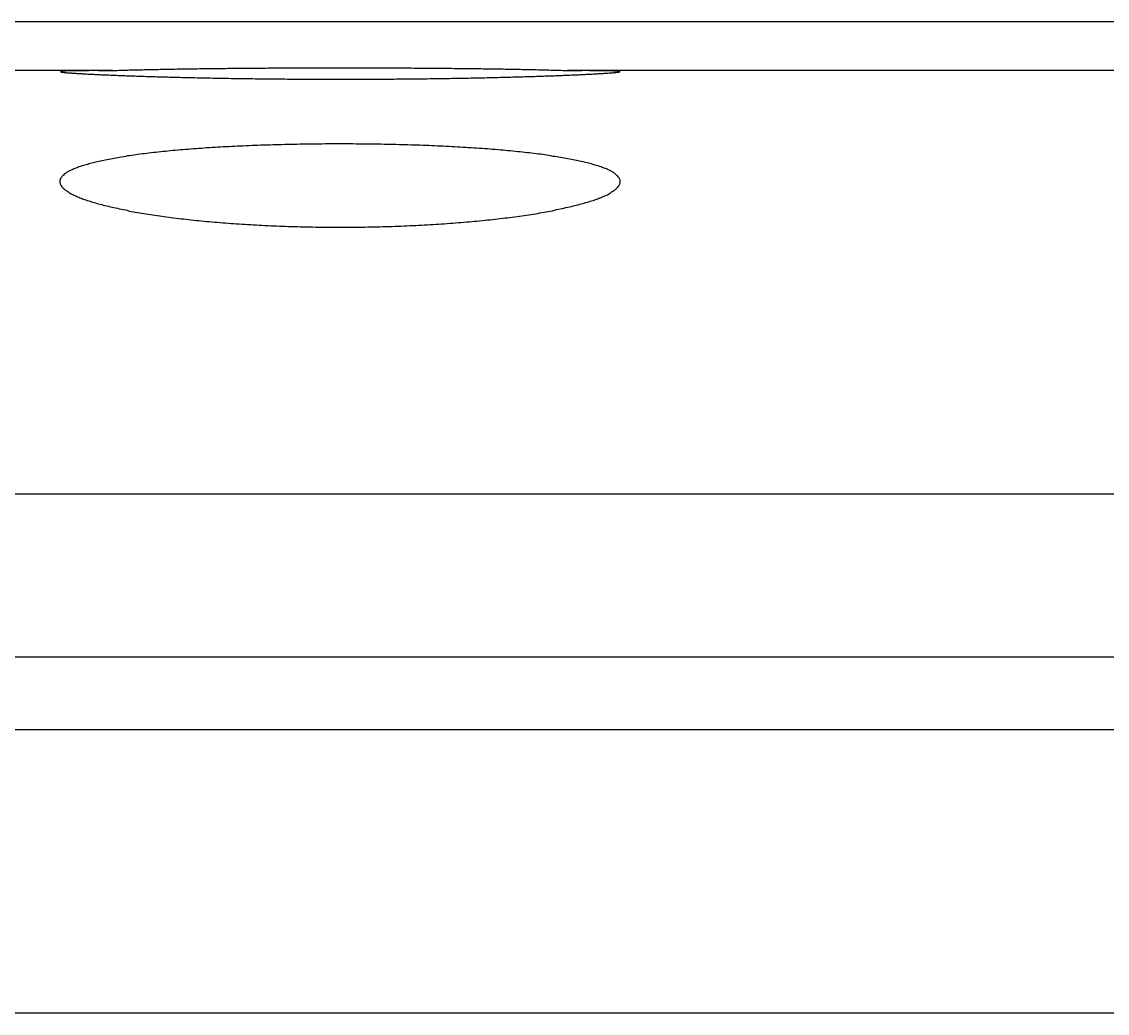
# Model space of a CAD drawing. Header units: millimetres. Extents: x -945625 to 316, y 6 to 533140.
# Drawn here: x -945378.422 to -945375.226, y 532393.589 to 532396.509 of the extents above; entities that cross this region are included whole.
import ezdxf

# ---------------------------------------------------------------- set-up
doc = ezdxf.new("R2010")
doc.units = ezdxf.units.MM
doc.header["$LTSCALE"] = 4

msp = doc.modelspace()

# ---------------------------------------------------------------- linework, layer by layer
at = {"color": 7, "linetype": 'Continuous'}
for p, q in [((-945370.2844, 532396.5092), (-945400.8844, 532396.5092)), ((-945378.1958, 532396.3653), (-945380.1729, 532396.3653)), ((-945378.1958, 532396.3652), (-945378.1406, 532396.3652)), ((-945376.8282, 532396.3652), (-945376.773, 532396.3652)), ((-945374.7958, 532396.3653), (-945376.773, 532396.3653)), ((-945354.8844, 532395.118), (-945400.8844, 532395.118)), ((-945400.8844, 532394.6388), (-945354.8844, 532394.6388)), ((-945462.6844, 532394.425), (-945343.4844, 532394.425)), ((-945343.4844, 532393.589), (-945462.6844, 532393.589))]:
    msp.add_line(p, q, dxfattribs=at)
for points in [[(-945376.8285, 532396.3647), (-945376.8335, 532396.3657), (-945376.8385, 532396.3657), (-945376.8435, 532396.3657), (-945376.8485, 532396.3657), (-945376.8535, 532396.3657), (-945376.8585, 532396.3657), (-945376.8635, 532396.3657), (-945376.8695, 532396.3667), (-945376.8745, 532396.3667), (-945376.8795, 532396.3667), (-945376.8855, 532396.3667), (-945376.8905, 532396.3667), (-945376.8965, 532396.3667), (-945376.9015, 532396.3667), (-945376.9075, 532396.3677), (-945376.9135, 532396.3677), (-945376.9185, 532396.3677), (-945376.9245, 532396.3677), (-945376.9305, 532396.3677), (-945376.9365, 532396.3677), (-945376.9425, 532396.3677), (-945376.9485, 532396.3677), (-945376.9545, 532396.3687), (-945376.9605, 532396.3687), (-945376.9665, 532396.3687), (-945376.9725, 532396.3687), (-945376.9795, 532396.3687), (-945376.9855, 532396.3687), (-945376.9915, 532396.3687), (-945376.9985, 532396.3687), (-945377.0045, 532396.3697), (-945377.0115, 532396.3697), (-945377.0175, 532396.3697), (-945377.0245, 532396.3697), (-945377.0305, 532396.3697), (-945377.0375, 532396.3697), (-945377.0435, 532396.3697), (-945377.0505, 532396.3697), (-945377.0575, 532396.3697), (-945377.0645, 532396.3697), (-945377.0705, 532396.3707), (-945377.0775, 532396.3707), (-945377.0845, 532396.3707), (-945377.0915, 532396.3707), (-945377.0985, 532396.3707), (-945377.1055, 532396.3707), (-945377.1125, 532396.3707), (-945377.1195, 532396.3707), (-945377.1265, 532396.3707), (-945377.1335, 532396.3707), (-945377.1415, 532396.3707), (-945377.1485, 532396.3707), (-945377.1555, 532396.3717), (-945377.1625, 532396.3717), (-945377.1705, 532396.3717), (-945377.1775, 532396.3717), (-945377.1845, 532396.3717), (-945377.1925, 532396.3717), (-945377.1995, 532396.3717), (-945377.2075, 532396.3717), (-945377.2145, 532396.3717), (-945377.2225, 532396.3717), (-945377.2295, 532396.3717), (-945377.2375, 532396.3717), (-945377.2445, 532396.3717), (-945377.2525, 532396.3717), (-945377.2605, 532396.3717), (-945377.2675, 532396.3717), (-945377.2755, 532396.3727), (-945377.2835, 532396.3727), (-945377.2905, 532396.3727), (-945377.2985, 532396.3727), (-945377.3065, 532396.3727), (-945377.3145, 532396.3727), (-945377.3225, 532396.3727), (-945377.3305, 532396.3727), (-945377.3375, 532396.3727), (-945377.3455, 532396.3727), (-945377.3535, 532396.3727), (-945377.3615, 532396.3727), (-945377.3695, 532396.3727), (-945377.3775, 532396.3727), (-945377.3855, 532396.3727), (-945377.3935, 532396.3727), (-945377.4015, 532396.3727), (-945377.4095, 532396.3727), (-945377.4175, 532396.3727), (-945377.4265, 532396.3727), (-945377.4345, 532396.3727), (-945377.4425, 532396.3727), (-945377.4505, 532396.3727), (-945377.4585, 532396.3727), (-945377.4665, 532396.3727), (-945377.4745, 532396.3727), (-945377.4825, 532396.3727), (-945377.4915, 532396.3727), (-945377.4995, 532396.3727), (-945377.5075, 532396.3727), (-945377.5155, 532396.3727), (-945377.5235, 532396.3727), (-945377.5315, 532396.3727), (-945377.5395, 532396.3727), (-945377.5475, 532396.3727), (-945377.5555, 532396.3727), (-945377.5635, 532396.3727), (-945377.5715, 532396.3727), (-945377.5795, 532396.3727), (-945377.5875, 532396.3727), (-945377.5955, 532396.3727), (-945377.6025, 532396.3727), (-945377.6105, 532396.3727), (-945377.6185, 532396.3727), (-945377.6265, 532396.3727), (-945377.6345, 532396.3727), (-945377.6425, 532396.3727), (-945377.6495, 532396.3727), (-945377.6575, 532396.3727), (-945377.6655, 532396.3727), (-945377.6735, 532396.3727), (-945377.6805, 532396.3727), (-945377.6885, 532396.3727), (-945377.6965, 532396.3727), (-945377.7035, 532396.3717), (-945377.7115, 532396.3717), (-945377.7185, 532396.3717), (-945377.7265, 532396.3717), (-945377.7335, 532396.3717), (-945377.7415, 532396.3717), (-945377.7485, 532396.3717), (-945377.7565, 532396.3717), (-945377.7635, 532396.3717), (-945377.7715, 532396.3717), (-945377.7785, 532396.3717), (-945377.7855, 532396.3717), (-945377.7935, 532396.3717), (-945377.8005, 532396.3717), (-945377.8075, 532396.3717), (-945377.8145, 532396.3717), (-945377.8215, 532396.3707), (-945377.8295, 532396.3707), (-945377.8365, 532396.3707), (-945377.8435, 532396.3707), (-945377.8505, 532396.3707), (-945377.8575, 532396.3707), (-945377.8645, 532396.3707), (-945377.8715, 532396.3707), (-945377.8785, 532396.3707), (-945377.8855, 532396.3707), (-945377.8915, 532396.3707), (-945377.8985, 532396.3707), (-945377.9055, 532396.3697), (-945377.9125, 532396.3697), (-945377.9185, 532396.3697), (-945377.9255, 532396.3697), (-945377.9325, 532396.3697), (-945377.9385, 532396.3697), (-945377.9455, 532396.3697), (-945377.9515, 532396.3697), (-945377.9585, 532396.3697), (-945377.9645, 532396.3697), (-945377.9715, 532396.3687), (-945377.9775, 532396.3687), (-945377.9835, 532396.3687), (-945377.9895, 532396.3687), (-945377.9965, 532396.3687), (-945378.0025, 532396.3687), (-945378.0085, 532396.3687), (-945378.0145, 532396.3687), (-945378.0205, 532396.3677), (-945378.0265, 532396.3677), (-945378.0325, 532396.3677), (-945378.0385, 532396.3677), (-945378.0445, 532396.3677), (-945378.0495, 532396.3677), (-945378.0555, 532396.3677), (-945378.0615, 532396.3677), (-945378.0665, 532396.3667), (-945378.0725, 532396.3667), (-945378.0785, 532396.3667), (-945378.0835, 532396.3667), (-945378.0895, 532396.3667), (-945378.0945, 532396.3667), (-945378.0995, 532396.3667), (-945378.1055, 532396.3667), (-945378.1105, 532396.3657), (-945378.1155, 532396.3657), (-945378.1205, 532396.3657), (-945378.1255, 532396.3657), (-945378.1305, 532396.3657), (-945378.1355, 532396.3657), (-945378.1405, 532396.3647)], [(-945378.1405, 532396.3647), (-945378.1455, 532396.3647), (-945378.1495, 532396.3647), (-945378.1545, 532396.3657), (-945378.1585, 532396.3657), (-945378.1635, 532396.3657), (-945378.1675, 532396.3657), (-945378.1725, 532396.3657), (-945378.1765, 532396.3657), (-945378.1805, 532396.3657), (-945378.1845, 532396.3657), (-945378.1885, 532396.3657), (-945378.1925, 532396.3657), (-945378.1965, 532396.3657), (-945378.2005, 532396.3657), (-945378.2045, 532396.3657), (-945378.2085, 532396.3657), (-945378.2115, 532396.3657), (-945378.2155, 532396.3657), (-945378.2185, 532396.3657), (-945378.2225, 532396.3657), (-945378.2255, 532396.3647), (-945378.2295, 532396.3647), (-945378.2325, 532396.3647), (-945378.2355, 532396.3647), (-945378.2385, 532396.3647), (-945378.2415, 532396.3647), (-945378.2445, 532396.3647), (-945378.2475, 532396.3647), (-945378.2505, 532396.3647), (-945378.2535, 532396.3647), (-945378.2565, 532396.3647), (-945378.2585, 532396.3647), (-945378.2615, 532396.3647), (-945378.2645, 532396.3647), (-945378.2665, 532396.3647), (-945378.2715, 532396.3647), (-945378.2755, 532396.3647), (-945378.2775, 532396.3647), (-945378.2815, 532396.3647), (-945378.2835, 532396.3647), (-945378.2875, 532396.3647), (-945378.2895, 532396.3647), (-945378.2925, 532396.3637), (-945378.2955, 532396.3637), (-945378.2985, 532396.3637), (-945378.3005, 532396.3637), (-945378.3025, 532396.3637), (-945378.3055, 532396.3637), (-945378.3075, 532396.3627), (-945378.3055, 532396.3607), (-945378.3035, 532396.3607), (-945378.3005, 532396.3607), (-945378.2985, 532396.3597), (-945378.2955, 532396.3597), (-945378.2935, 532396.3597), (-945378.2915, 532396.3597), (-945378.2885, 532396.3587), (-945378.2865, 532396.3587), (-945378.2825, 532396.3587), (-945378.2805, 532396.3587), (-945378.2765, 532396.3587), (-945378.2745, 532396.3577), (-945378.2695, 532396.3577), (-945378.2675, 532396.3577), (-945378.2645, 532396.3577), (-945378.2625, 532396.3577), (-945378.2595, 532396.3567), (-945378.2575, 532396.3567), (-945378.2545, 532396.3567), (-945378.2515, 532396.3567), (-945378.2485, 532396.3567), (-945378.2455, 532396.3567), (-945378.2435, 532396.3557), (-945378.2395, 532396.3557), (-945378.2365, 532396.3557), (-945378.2335, 532396.3557), (-945378.2305, 532396.3557), (-945378.2275, 532396.3547), (-945378.2235, 532396.3547), (-945378.2205, 532396.3547), (-945378.2165, 532396.3547), (-945378.2135, 532396.3547), (-945378.2095, 532396.3547), (-945378.2055, 532396.3537), (-945378.2025, 532396.3537), (-945378.1985, 532396.3537), (-945378.1945, 532396.3537), (-945378.1905, 532396.3537), (-945378.1865, 532396.3527), (-945378.1825, 532396.3527), (-945378.1785, 532396.3527), (-945378.1735, 532396.3527), (-945378.1695, 532396.3527), (-945378.1655, 532396.3527), (-945378.1605, 532396.3517), (-945378.1565, 532396.3517), (-945378.1515, 532396.3517), (-945378.1475, 532396.3517), (-945378.1425, 532396.3517), (-945378.1375, 532396.3507), (-945378.1335, 532396.3507), (-945378.1285, 532396.3507), (-945378.1235, 532396.3507), (-945378.1185, 532396.3507), (-945378.1135, 532396.3497), (-945378.1085, 532396.3497), (-945378.1035, 532396.3497), (-945378.0985, 532396.3497), (-945378.0935, 532396.3497), (-945378.0885, 532396.3497), (-945378.0825, 532396.3487), (-945378.0775, 532396.3487), (-945378.0725, 532396.3487), (-945378.0665, 532396.3487), (-945378.0615, 532396.3487), (-945378.0555, 532396.3477), (-945378.0505, 532396.3477), (-945378.0445, 532396.3477), (-945378.0395, 532396.3477), (-945378.0335, 532396.3477), (-945378.0275, 532396.3477), (-945378.0225, 532396.3467), (-945378.0165, 532396.3467), (-945378.0105, 532396.3467), (-945378.0045, 532396.3467), (-945377.9985, 532396.3467), (-945377.9925, 532396.3467), (-945377.9865, 532396.3457), (-945377.9805, 532396.3457), (-945377.9745, 532396.3457), (-945377.9685, 532396.3457), (-945377.9625, 532396.3457), (-945377.9565, 532396.3457), (-945377.9505, 532396.3447), (-945377.9435, 532396.3447), (-945377.9375, 532396.3447), (-945377.9315, 532396.3447), (-945377.9245, 532396.3447), (-945377.9185, 532396.3447), (-945377.9125, 532396.3447), (-945377.9055, 532396.3437), (-945377.8995, 532396.3437), (-945377.8925, 532396.3437), (-945377.8865, 532396.3437), (-945377.8795, 532396.3437), (-945377.8735, 532396.3437), (-945377.8665, 532396.3437), (-945377.8595, 532396.3427), (-945377.8525, 532396.3427), (-945377.8465, 532396.3427), (-945377.8395, 532396.3427), (-945377.8325, 532396.3427), (-945377.8255, 532396.3427), (-945377.8195, 532396.3427), (-945377.8125, 532396.3427), (-945377.8055, 532396.3417), (-945377.7985, 532396.3417), (-945377.7915, 532396.3417), (-945377.7845, 532396.3417), (-945377.7775, 532396.3417), (-945377.7705, 532396.3417), (-945377.7635, 532396.3417), (-945377.7565, 532396.3417), (-945377.7495, 532396.3417), (-945377.7415, 532396.3417), (-945377.7345, 532396.3407), (-945377.7275, 532396.3407), (-945377.7205, 532396.3407), (-945377.7135, 532396.3407), (-945377.7055, 532396.3407), (-945377.6985, 532396.3407), (-945377.6915, 532396.3407), (-945377.6845, 532396.3407), (-945377.6765, 532396.3407), (-945377.6695, 532396.3407), (-945377.6615, 532396.3407), (-945377.6545, 532396.3407), (-945377.6475, 532396.3407), (-945377.6395, 532396.3397), (-945377.6325, 532396.3397), (-945377.6245, 532396.3397), (-945377.6175, 532396.3397), (-945377.6095, 532396.3397), (-945377.6025, 532396.3397), (-945377.5945, 532396.3397), (-945377.5875, 532396.3397), (-945377.5795, 532396.3397), (-945377.5725, 532396.3397), (-945377.5645, 532396.3397), (-945377.5575, 532396.3397), (-945377.5495, 532396.3397), (-945377.5415, 532396.3397), (-945377.5345, 532396.3397), (-945377.5265, 532396.3397), (-945377.5185, 532396.3397), (-945377.5115, 532396.3397), (-945377.5035, 532396.3397), (-945377.4955, 532396.3397), (-945377.4885, 532396.3397), (-945377.4805, 532396.3397), (-945377.4725, 532396.3397), (-945377.4645, 532396.3397), (-945377.4575, 532396.3397), (-945377.4495, 532396.3397), (-945377.4415, 532396.3397), (-945377.4335, 532396.3397), (-945377.4255, 532396.3397), (-945377.4185, 532396.3397), (-945377.4105, 532396.3397), (-945377.4025, 532396.3397), (-945377.3945, 532396.3397), (-945377.3875, 532396.3397), (-945377.3795, 532396.3397), (-945377.3715, 532396.3397), (-945377.3645, 532396.3397), (-945377.3565, 532396.3397), (-945377.3485, 532396.3397), (-945377.3415, 532396.3397), (-945377.3335, 532396.3397), (-945377.3255, 532396.3397), (-945377.3185, 532396.3407), (-945377.3105, 532396.3407), (-945377.3035, 532396.3407), (-945377.2955, 532396.3407), (-945377.2875, 532396.3407), (-945377.2805, 532396.3407), (-945377.2725, 532396.3407), (-945377.2655, 532396.3407), (-945377.2575, 532396.3407), (-945377.2505, 532396.3407), (-945377.2425, 532396.3407), (-945377.2355, 532396.3407), (-945377.2285, 532396.3407), (-945377.2205, 532396.3417), (-945377.2135, 532396.3417), (-945377.2065, 532396.3417), (-945377.1985, 532396.3417), (-945377.1915, 532396.3417), (-945377.1845, 532396.3417), (-945377.1775, 532396.3417), (-945377.1695, 532396.3417), (-945377.1625, 532396.3417), (-945377.1555, 532396.3427), (-945377.1485, 532396.3427), (-945377.1415, 532396.3427), (-945377.1345, 532396.3427), (-945377.1275, 532396.3427), (-945377.1205, 532396.3427), (-945377.1135, 532396.3427), (-945377.1065, 532396.3427), (-945377.0995, 532396.3437), (-945377.0925, 532396.3437), (-945377.0855, 532396.3437), (-945377.0785, 532396.3437), (-945377.0715, 532396.3437), (-945377.0655, 532396.3437), (-945377.0585, 532396.3437), (-945377.0515, 532396.3447), (-945377.0455, 532396.3447), (-945377.0385, 532396.3447), (-945377.0325, 532396.3447), (-945377.0255, 532396.3447), (-945377.0195, 532396.3447), (-945377.0135, 532396.3457), (-945377.0065, 532396.3457), (-945377.0005, 532396.3457), (-945376.9945, 532396.3457), (-945376.9885, 532396.3457), (-945376.9815, 532396.3457), (-945376.9755, 532396.3467), (-945376.9695, 532396.3467), (-945376.9635, 532396.3467), (-945376.9575, 532396.3467), (-945376.9525, 532396.3467), (-945376.9465, 532396.3467), (-945376.9405, 532396.3477), (-945376.9345, 532396.3477), (-945376.9285, 532396.3477), (-945376.9235, 532396.3477), (-945376.9175, 532396.3477), (-945376.9125, 532396.3477), (-945376.9065, 532396.3487), (-945376.9015, 532396.3487), (-945376.8955, 532396.3487), (-945376.8905, 532396.3487), (-945376.8855, 532396.3487), (-945376.8805, 532396.3497), (-945376.8745, 532396.3497), (-945376.8695, 532396.3497), (-945376.8645, 532396.3497), (-945376.8595, 532396.3497), (-945376.8545, 532396.3497), (-945376.8495, 532396.3507), (-945376.8445, 532396.3507), (-945376.8405, 532396.3507), (-945376.8355, 532396.3507), (-945376.8305, 532396.3507), (-945376.8265, 532396.3517), (-945376.8215, 532396.3517), (-945376.8165, 532396.3517), (-945376.8125, 532396.3517), (-945376.8085, 532396.3517), (-945376.8035, 532396.3527), (-945376.7995, 532396.3527), (-945376.7955, 532396.3527), (-945376.7915, 532396.3527), (-945376.7865, 532396.3527), (-945376.7825, 532396.3527), (-945376.7785, 532396.3537), (-945376.7745, 532396.3537), (-945376.7715, 532396.3537), (-945376.7675, 532396.3537), (-945376.7635, 532396.3537), (-945376.7595, 532396.3547), (-945376.7565, 532396.3547), (-945376.7525, 532396.3547), (-945376.7495, 532396.3547), (-945376.7455, 532396.3547), (-945376.7425, 532396.3547), (-945376.7385, 532396.3557), (-945376.7355, 532396.3557), (-945376.7325, 532396.3557), (-945376.7295, 532396.3557), (-945376.7265, 532396.3557), (-945376.7235, 532396.3567), (-945376.7205, 532396.3567), (-945376.7175, 532396.3567), (-945376.7145, 532396.3567), (-945376.7115, 532396.3567), (-945376.7095, 532396.3567), (-945376.7065, 532396.3577), (-945376.7035, 532396.3577), (-945376.7015, 532396.3577), (-945376.6965, 532396.3577), (-945376.6925, 532396.3587), (-945376.6905, 532396.3587), (-945376.6865, 532396.3587), (-945376.6845, 532396.3587), (-945376.6805, 532396.3587), (-945376.6785, 532396.3597), (-945376.6755, 532396.3597), (-945376.6725, 532396.3597), (-945376.6685, 532396.3607), (-945376.6665, 532396.3607), (-945376.6635, 532396.3607), (-945376.6615, 532396.3617), (-945376.6595, 532396.3627), (-945376.6625, 532396.3627), (-945376.6645, 532396.3637), (-945376.6675, 532396.3637), (-945376.6695, 532396.3637), (-945376.6715, 532396.3637), (-945376.6745, 532396.3637), (-945376.6765, 532396.3637), (-945376.6795, 532396.3637), (-945376.6825, 532396.3647), (-945376.6865, 532396.3647), (-945376.6885, 532396.3647), (-945376.6925, 532396.3647), (-945376.6945, 532396.3647), (-945376.6985, 532396.3647), (-945376.7015, 532396.3647), (-945376.7035, 532396.3647), (-945376.7065, 532396.3647), (-945376.7115, 532396.3647), (-945376.7165, 532396.3647), (-945376.7195, 532396.3647), (-945376.7225, 532396.3647), (-945376.7255, 532396.3647), (-945376.7285, 532396.3647), (-945376.7315, 532396.3647), (-945376.7345, 532396.3647), (-945376.7375, 532396.3647), (-945376.7405, 532396.3647), (-945376.7445, 532396.3647), (-945376.7475, 532396.3647), (-945376.7505, 532396.3647), (-945376.7545, 532396.3657), (-945376.7575, 532396.3657), (-945376.7615, 532396.3657), (-945376.7655, 532396.3657), (-945376.7695, 532396.3657), (-945376.7725, 532396.3657), (-945376.7765, 532396.3657), (-945376.7805, 532396.3657), (-945376.7845, 532396.3657), (-945376.7885, 532396.3657), (-945376.7925, 532396.3657), (-945376.7975, 532396.3657), (-945376.8015, 532396.3657), (-945376.8055, 532396.3657), (-945376.8105, 532396.3657), (-945376.8145, 532396.3657), (-945376.8195, 532396.3647), (-945376.8235, 532396.3647), (-945376.8285, 532396.3647)], [(-945377.4845, 532395.9037), (-945377.4755, 532395.9037), (-945377.4665, 532395.9037), (-945377.4575, 532395.9037), (-945377.4475, 532395.9037), (-945377.4385, 532395.9037), (-945377.4295, 532395.9037), (-945377.4205, 532395.9037), (-945377.4115, 532395.9037), (-945377.4025, 532395.9047), (-945377.3935, 532395.9047), (-945377.3845, 532395.9047), (-945377.3755, 532395.9047), (-945377.3665, 532395.9047), (-945377.3585, 532395.9057), (-945377.3495, 532395.9057), (-945377.3405, 532395.9057), (-945377.3315, 532395.9057), (-945377.3225, 532395.9067), (-945377.3135, 532395.9067), (-945377.3055, 532395.9067), (-945377.2965, 532395.9077), (-945377.2875, 532395.9077), (-945377.2795, 532395.9087), (-945377.2705, 532395.9087), (-945377.2615, 532395.9087), (-945377.2535, 532395.9097), (-945377.2445, 532395.9097), (-945377.2365, 532395.9107), (-945377.2275, 532395.9107), (-945377.2195, 532395.9117), (-945377.2105, 532395.9117), (-945377.2025, 532395.9127), (-945377.1935, 532395.9127), (-945377.1855, 532395.9137), (-945377.1775, 532395.9137), (-945377.1695, 532395.9147), (-945377.1605, 532395.9157), (-945377.1525, 532395.9157), (-945377.1445, 532395.9167), (-945377.1365, 532395.9177), (-945377.1285, 532395.9177), (-945377.1205, 532395.9187), (-945377.1125, 532395.9197), (-945377.1045, 532395.9197), (-945377.0965, 532395.9207), (-945377.0885, 532395.9217), (-945377.0815, 532395.9217), (-945377.0735, 532395.9227), (-945377.0655, 532395.9237), (-945377.0575, 532395.9247), (-945377.0505, 532395.9257), (-945377.0425, 532395.9257), (-945377.0355, 532395.9267), (-945377.0275, 532395.9277), (-945377.0205, 532395.9287), (-945377.0135, 532395.9297), (-945377.0055, 532395.9307), (-945376.9985, 532395.9317), (-945376.9915, 532395.9317), (-945376.9845, 532395.9327), (-945376.9775, 532395.9337), (-945376.9705, 532395.9347), (-945376.9635, 532395.9357), (-945376.9565, 532395.9367), (-945376.9495, 532395.9377), (-945376.9425, 532395.9387), (-945376.9355, 532395.9397), (-945376.9285, 532395.9407), (-945376.9225, 532395.9417), (-945376.9155, 532395.9427), (-945376.9095, 532395.9437), (-945376.9025, 532395.9447), (-945376.8965, 532395.9467), (-945376.8905, 532395.9477), (-945376.8835, 532395.9487), (-945376.8775, 532395.9497), (-945376.8715, 532395.9507), (-945376.8655, 532395.9517), (-945376.8595, 532395.9527), (-945376.8535, 532395.9537), (-945376.8475, 532395.9557), (-945376.8415, 532395.9567), (-945376.8365, 532395.9577), (-945376.8305, 532395.9587), (-945376.8255, 532395.9597), (-945376.8195, 532395.9617), (-945376.8145, 532395.9627), (-945376.8085, 532395.9637), (-945376.8035, 532395.9647), (-945376.7985, 532395.9667), (-945376.7935, 532395.9677), (-945376.7885, 532395.9687), (-945376.7835, 532395.9697), (-945376.7795, 532395.9717), (-945376.7745, 532395.9727), (-945376.7695, 532395.9737), (-945376.7655, 532395.9747), (-945376.7615, 532395.9767), (-945376.7565, 532395.9777), (-945376.7525, 532395.9787), (-945376.7485, 532395.9807), (-945376.7445, 532395.9817), (-945376.7405, 532395.9827), (-945376.7365, 532395.9837), (-945376.7325, 532395.9857), (-945376.7295, 532395.9867), (-945376.7255, 532395.9877), (-945376.7225, 532395.9897), (-945376.7185, 532395.9907), (-945376.7155, 532395.9917), (-945376.7125, 532395.9937), (-945376.7095, 532395.9947), (-945376.7065, 532395.9957), (-945376.7035, 532395.9977), (-945376.7005, 532395.9987), (-945376.6975, 532395.9997), (-945376.6945, 532396.0017), (-945376.6925, 532396.0027), (-945376.6895, 532396.0047), (-945376.6875, 532396.0057), (-945376.6855, 532396.0067), (-945376.6835, 532396.0087), (-945376.6805, 532396.0097), (-945376.6785, 532396.0107), (-945376.6775, 532396.0127), (-945376.6755, 532396.0137), (-945376.6735, 532396.0147), (-945376.6715, 532396.0167), (-945376.6695, 532396.0187), (-945376.6675, 532396.0207), (-945376.6655, 532396.0237), (-945376.6635, 532396.0257), (-945376.6625, 532396.0277), (-945376.6615, 532396.0297), (-945376.6605, 532396.0317), (-945376.6595, 532396.0337), (-945376.6595, 532396.0367), (-945376.6595, 532396.0397), (-945376.6595, 532396.0427), (-945376.6605, 532396.0447), (-945376.6615, 532396.0467), (-945376.6625, 532396.0487), (-945376.6635, 532396.0507), (-945376.6655, 532396.0527), (-945376.6675, 532396.0557), (-945376.6695, 532396.0567), (-945376.6725, 532396.0597), (-945376.6755, 532396.0617), (-945376.6775, 532396.0627), (-945376.6795, 532396.0647), (-945376.6815, 532396.0657), (-945376.6835, 532396.0667), (-945376.6855, 532396.0677), (-945376.6875, 532396.0697), (-945376.6905, 532396.0707), (-945376.6925, 532396.0717), (-945376.6955, 532396.0727), (-945376.6975, 532396.0747), (-945376.7005, 532396.0757), (-945376.7035, 532396.0767), (-945376.7065, 532396.0777), (-945376.7095, 532396.0787), (-945376.7125, 532396.0797), (-945376.7155, 532396.0817), (-945376.7195, 532396.0827), (-945376.7225, 532396.0837), (-945376.7255, 532396.0847), (-945376.7295, 532396.0857), (-945376.7335, 532396.0867), (-945376.7365, 532396.0877), (-945376.7405, 532396.0887), (-945376.7445, 532396.0907), (-945376.7485, 532396.0917), (-945376.7525, 532396.0927), (-945376.7565, 532396.0937), (-945376.7615, 532396.0947), (-945376.7655, 532396.0957), (-945376.7695, 532396.0967), (-945376.7745, 532396.0977), (-945376.7795, 532396.0987), (-945376.7835, 532396.0997), (-945376.7885, 532396.1007), (-945376.7935, 532396.1017), (-945376.7985, 532396.1027), (-945376.8035, 532396.1037), (-945376.8085, 532396.1047), (-945376.8135, 532396.1057), (-945376.8185, 532396.1067), (-945376.8245, 532396.1077), (-945376.8295, 532396.1087), (-945376.8355, 532396.1097), (-945376.8405, 532396.1107), (-945376.8465, 532396.1117), (-945376.8525, 532396.1127), (-945376.8575, 532396.1127), (-945376.8635, 532396.1137), (-945376.8695, 532396.1147), (-945376.8755, 532396.1157), (-945376.8815, 532396.1167), (-945376.8885, 532396.1177), (-945376.8945, 532396.1187), (-945376.9005, 532396.1187), (-945376.9075, 532396.1197), (-945376.9135, 532396.1207), (-945376.9205, 532396.1217), (-945376.9265, 532396.1227), (-945376.9335, 532396.1227), (-945376.9405, 532396.1237), (-945376.9475, 532396.1247), (-945376.9545, 532396.1257), (-945376.9615, 532396.1257), (-945376.9685, 532396.1267), (-945376.9755, 532396.1277), (-945376.9825, 532396.1287), (-945376.9905, 532396.1287), (-945376.9975, 532396.1297), (-945377.0045, 532396.1307), (-945377.0125, 532396.1307), (-945377.0195, 532396.1317), (-945377.0275, 532396.1327), (-945377.0355, 532396.1327), (-945377.0425, 532396.1337), (-945377.0505, 532396.1347), (-945377.0585, 532396.1347), (-945377.0665, 532396.1357), (-945377.0745, 532396.1357), (-945377.0825, 532396.1367), (-945377.0905, 532396.1367), (-945377.0985, 532396.1377), (-945377.1065, 532396.1377), (-945377.1145, 532396.1387), (-945377.1225, 532396.1387), (-945377.1305, 532396.1397), (-945377.1385, 532396.1397), (-945377.1475, 532396.1407), (-945377.1555, 532396.1407), (-945377.1635, 532396.1417), (-945377.1725, 532396.1417), (-945377.1805, 532396.1427), (-945377.1895, 532396.1427), (-945377.1975, 532396.1427), (-945377.2065, 532396.1437), (-945377.2145, 532396.1437), (-945377.2235, 532396.1447), (-945377.2325, 532396.1447), (-945377.2405, 532396.1447), (-945377.2495, 532396.1457), (-945377.2585, 532396.1457), (-945377.2665, 532396.1457), (-945377.2755, 532396.1457), (-945377.2845, 532396.1467), (-945377.2935, 532396.1467), (-945377.3025, 532396.1467), (-945377.3105, 532396.1467), (-945377.3195, 532396.1477), (-945377.3285, 532396.1477), (-945377.3375, 532396.1477), (-945377.3465, 532396.1477), (-945377.3555, 532396.1477), (-945377.3645, 532396.1487), (-945377.3735, 532396.1487), (-945377.3825, 532396.1487), (-945377.3915, 532396.1487), (-945377.4005, 532396.1487), (-945377.4095, 532396.1487), (-945377.4185, 532396.1487), (-945377.4285, 532396.1487), (-945377.4375, 532396.1487), (-945377.4465, 532396.1497), (-945377.4555, 532396.1497), (-945377.4645, 532396.1497), (-945377.4735, 532396.1497), (-945377.4825, 532396.1497), (-945377.4925, 532396.1497), (-945377.5015, 532396.1497), (-945377.5105, 532396.1497), (-945377.5195, 532396.1497), (-945377.5285, 532396.1497), (-945377.5385, 532396.1487), (-945377.5475, 532396.1487), (-945377.5565, 532396.1487), (-945377.5655, 532396.1487), (-945377.5745, 532396.1487), (-945377.5835, 532396.1487), (-945377.5925, 532396.1487), (-945377.6025, 532396.1487), (-945377.6115, 532396.1477), (-945377.6205, 532396.1477), (-945377.6295, 532396.1477), (-945377.6385, 532396.1477), (-945377.6475, 532396.1477), (-945377.6555, 532396.1467), (-945377.6645, 532396.1467), (-945377.6735, 532396.1467), (-945377.6825, 532396.1467), (-945377.6915, 532396.1457), (-945377.7005, 532396.1457), (-945377.7085, 532396.1457), (-945377.7175, 532396.1457), (-945377.7265, 532396.1447), (-945377.7355, 532396.1447), (-945377.7435, 532396.1447), (-945377.7525, 532396.1437), (-945377.7605, 532396.1437), (-945377.7695, 532396.1427), (-945377.7775, 532396.1427), (-945377.7865, 532396.1427), (-945377.7945, 532396.1417), (-945377.8035, 532396.1417), (-945377.8115, 532396.1407), (-945377.8195, 532396.1407), (-945377.8285, 532396.1407), (-945377.8365, 532396.1397), (-945377.8445, 532396.1397), (-945377.8525, 532396.1387), (-945377.8605, 532396.1387), (-945377.8685, 532396.1377), (-945377.8775, 532396.1377), (-945377.8845, 532396.1367), (-945377.8925, 532396.1357), (-945377.9005, 532396.1357), (-945377.9085, 532396.1347), (-945377.9165, 532396.1347), (-945377.9245, 532396.1337), (-945377.9315, 532396.1327), (-945377.9395, 532396.1327), (-945377.9475, 532396.1317), (-945377.9545, 532396.1317), (-945377.9625, 532396.1307), (-945377.9695, 532396.1297), (-945377.9765, 532396.1297), (-945377.9845, 532396.1287), (-945377.9915, 532396.1277), (-945377.9985, 532396.1267), (-945378.0055, 532396.1267), (-945378.0125, 532396.1257), (-945378.0195, 532396.1247), (-945378.0265, 532396.1237), (-945378.0335, 532396.1237), (-945378.0405, 532396.1227), (-945378.0475, 532396.1217), (-945378.0535, 532396.1207), (-945378.0605, 532396.1197), (-945378.0665, 532396.1197), (-945378.0735, 532396.1187), (-945378.0795, 532396.1177), (-945378.0855, 532396.1167), (-945378.0925, 532396.1157), (-945378.0985, 532396.1147), (-945378.1045, 532396.1137), (-945378.1105, 532396.1137), (-945378.1155, 532396.1127), (-945378.1215, 532396.1117), (-945378.1275, 532396.1107), (-945378.1335, 532396.1097), (-945378.1385, 532396.1087), (-945378.1445, 532396.1077), (-945378.1495, 532396.1067), (-945378.1545, 532396.1057), (-945378.1595, 532396.1047), (-945378.1655, 532396.1037), (-945378.1705, 532396.1027), (-945378.1755, 532396.1017), (-945378.1795, 532396.1007), (-945378.1845, 532396.0997), (-945378.1895, 532396.0987), (-945378.1945, 532396.0977), (-945378.1985, 532396.0967), (-945378.2035, 532396.0957), (-945378.2075, 532396.0947), (-945378.2115, 532396.0937), (-945378.2155, 532396.0927), (-945378.2205, 532396.0917), (-945378.2245, 532396.0907), (-945378.2275, 532396.0887), (-945378.2315, 532396.0877), (-945378.2355, 532396.0867), (-945378.2395, 532396.0857), (-945378.2425, 532396.0847), (-945378.2465, 532396.0837), (-945378.2495, 532396.0827), (-945378.2535, 532396.0817), (-945378.2565, 532396.0797), (-945378.2595, 532396.0787), (-945378.2625, 532396.0777), (-945378.2655, 532396.0767), (-945378.2685, 532396.0757), (-945378.2715, 532396.0737), (-945378.2735, 532396.0727), (-945378.2765, 532396.0717), (-945378.2785, 532396.0707), (-945378.2815, 532396.0697), (-945378.2835, 532396.0677), (-945378.2855, 532396.0667), (-945378.2875, 532396.0657), (-945378.2895, 532396.0647), (-945378.2915, 532396.0627), (-945378.2935, 532396.0617), (-945378.2955, 532396.0607)], [(-945378.2955, 532396.0607), (-945378.2985, 532396.0577), (-945378.3015, 532396.0557), (-945378.3025, 532396.0537), (-945378.3045, 532396.0517), (-945378.3055, 532396.0497), (-945378.3075, 532396.0477), (-945378.3085, 532396.0447), (-945378.3095, 532396.0417), (-945378.3095, 532396.0377), (-945378.3095, 532396.0357), (-945378.3085, 532396.0337), (-945378.3085, 532396.0317), (-945378.3075, 532396.0297), (-945378.3055, 532396.0257), (-945378.3035, 532396.0227), (-945378.3015, 532396.0207), (-945378.2995, 532396.0187), (-945378.2965, 532396.0167), (-945378.2955, 532396.0147), (-945378.2935, 532396.0137), (-945378.2915, 532396.0127), (-945378.2895, 532396.0107), (-945378.2875, 532396.0097), (-945378.2855, 532396.0087), (-945378.2835, 532396.0067), (-945378.2815, 532396.0057), (-945378.2795, 532396.0047), (-945378.2765, 532396.0027), (-945378.2745, 532396.0017), (-945378.2715, 532396.0007), (-945378.2685, 532395.9987), (-945378.2655, 532395.9977), (-945378.2625, 532395.9967), (-945378.2595, 532395.9947), (-945378.2565, 532395.9937), (-945378.2535, 532395.9927), (-945378.2505, 532395.9907), (-945378.2475, 532395.9897), (-945378.2435, 532395.9887), (-945378.2405, 532395.9867), (-945378.2365, 532395.9857), (-945378.2325, 532395.9847), (-945378.2285, 532395.9827), (-945378.2245, 532395.9817), (-945378.2205, 532395.9807), (-945378.2165, 532395.9787), (-945378.2125, 532395.9777), (-945378.2085, 532395.9767), (-945378.2045, 532395.9757), (-945378.1995, 532395.9737), (-945378.1955, 532395.9727), (-945378.1905, 532395.9717), (-945378.1855, 532395.9707), (-945378.1815, 532395.9687), (-945378.1765, 532395.9677), (-945378.1715, 532395.9667), (-945378.1665, 532395.9657), (-945378.1615, 532395.9637), (-945378.1555, 532395.9627), (-945378.1505, 532395.9617), (-945378.1455, 532395.9607), (-945378.1395, 532395.9597), (-945378.1345, 532395.9577), (-945378.1285, 532395.9567), (-945378.1225, 532395.9557), (-945378.1165, 532395.9547), (-945378.1115, 532395.9537), (-945378.1055, 532395.9517), (-945378.0995, 532395.9507), (-945378.0935, 532395.9497), (-945378.0875, 532395.9487), (-945378.0805, 532395.9477), (-945378.0745, 532395.9467), (-945378.0685, 532395.9457), (-945378.0625, 532395.9447), (-945378.0555, 532395.9437), (-945378.0495, 532395.9427), (-945378.0425, 532395.9417), (-945378.0365, 532395.9407), (-945378.0295, 532395.9397), (-945378.0225, 532395.9387), (-945378.0155, 532395.9377), (-945378.0095, 532395.9367), (-945378.0025, 532395.9357), (-945377.9955, 532395.9347), (-945377.9885, 532395.9337), (-945377.9815, 532395.9327), (-945377.9745, 532395.9317), (-945377.9665, 532395.9307), (-945377.9595, 532395.9297), (-945377.9525, 532395.9287), (-945377.9455, 532395.9287), (-945377.9375, 532395.9277), (-945377.9305, 532395.9267), (-945377.9225, 532395.9257), (-945377.9155, 532395.9247), (-945377.9075, 532395.9237), (-945377.9005, 532395.9237), (-945377.8925, 532395.9227), (-945377.8845, 532395.9217), (-945377.8775, 532395.9207), (-945377.8695, 532395.9207), (-945377.8615, 532395.9197), (-945377.8535, 532395.9187), (-945377.8455, 532395.9187), (-945377.8375, 532395.9177), (-945377.8295, 532395.9167), (-945377.8215, 532395.9167), (-945377.8135, 532395.9157), (-945377.8055, 532395.9147), (-945377.7975, 532395.9147), (-945377.7895, 532395.9137), (-945377.7815, 532395.9137), (-945377.7725, 532395.9127), (-945377.7645, 532395.9127), (-945377.7565, 532395.9117), (-945377.7475, 532395.9117), (-945377.7395, 532395.9107), (-945377.7305, 532395.9107), (-945377.7225, 532395.9097), (-945377.7145, 532395.9097), (-945377.7055, 532395.9087), (-945377.6965, 532395.9087), (-945377.6885, 532395.9077), (-945377.6795, 532395.9077), (-945377.6715, 532395.9077), (-945377.6625, 532395.9067), (-945377.6535, 532395.9067), (-945377.6455, 532395.9067), (-945377.6365, 532395.9057), (-945377.6275, 532395.9057), (-945377.6185, 532395.9057), (-945377.6095, 532395.9057), (-945377.6015, 532395.9047), (-945377.5925, 532395.9047), (-945377.5835, 532395.9047), (-945377.5745, 532395.9047), (-945377.5655, 532395.9047), (-945377.5565, 532395.9037), (-945377.5475, 532395.9037), (-945377.5385, 532395.9037), (-945377.5295, 532395.9037), (-945377.5205, 532395.9037), (-945377.5115, 532395.9037), (-945377.5025, 532395.9037), (-945377.4935, 532395.9037), (-945377.4845, 532395.9037)]]:
    msp.add_lwpolyline(points, dxfattribs=at)

doc.saveas('drawing.dxf')
